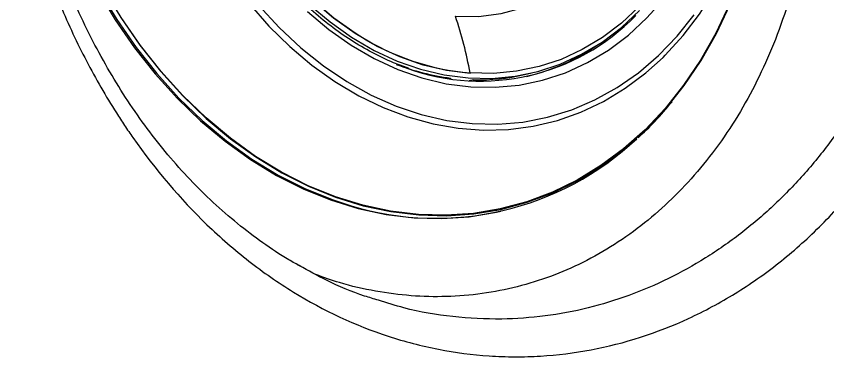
# Model space of a CAD drawing. Extents: x 398 to 508, y 623 to 782.
# Drawn here: x 411.923 to 416.249, y 706.231 to 708.049 of the extents above; entities that cross this region are included whole.
import ezdxf

# ---------------------------------------------------------------- set-up
doc = ezdxf.new("R2010")
doc.units = 0
doc.header["$MEASUREMENT"] = 0
doc.layers.add('GEOMETRY', color=2, linetype='Continuous', lineweight=25)

msp = doc.modelspace()

# ---------------------------------------------------------------- linework, layer by layer
at = {"layer": 'GEOMETRY'}
for p, q in [((414.632, 707.7371), (414.6636, 707.7443)), ((414.238, 707.7188), (414.2382, 707.7143)), ((414.3614, 707.7097), (414.3373, 707.7042)), ((414.3617, 707.703), (414.3614, 707.7097)), ((414.4983, 707.0061), (414.5067, 707.008)), ((413.4329, 706.7172), (413.4227, 706.7227))]:
    msp.add_line(p, q, dxfattribs=at)
at = {"layer": 'GEOMETRY', "flags": 128}
for points in [[(414.3427, 707.7424), (414.2174, 707.7586), (414.0924, 707.7883), (413.9687, 707.8315), (413.8473, 707.8878), (413.7291, 707.9567), (413.615, 708.0378), (413.5058, 708.1304), (413.4024, 708.2338), (413.3055, 708.3473), (413.216, 708.4699), (413.1344, 708.6007), (413.0615, 708.7388), (412.9976, 708.883), (412.9435, 709.0324), (412.8994, 709.1856), (412.8657, 709.3417), (412.8426, 709.4994), (412.8304, 709.6574)], [(411.9585, 709.6251), (411.9721, 709.4376), (411.9967, 709.2503), (412.0322, 709.0643), (412.0784, 708.8806), (412.1351, 708.7003), (412.2018, 708.5242), (412.2783, 708.3536), (412.3641, 708.1892), (412.4588, 708.032), (412.5617, 707.8829), (412.6724, 707.7427), (412.7902, 707.6123), (412.9145, 707.4923), (413.0445, 707.3833), (413.1796, 707.2861), (413.3189, 707.2012), (413.4617, 707.129), (413.6072, 707.0699), (413.7078, 707.0373)], [(415.3709, 707.8292), (415.3821, 707.8403), (415.478, 707.9453), (415.5659, 708.0607), (415.6452, 708.1857), (415.7156, 708.3196), (415.7765, 708.4615), (415.8276, 708.6104), (415.8685, 708.7654), (415.8989, 708.9255), (415.9186, 709.0896), (415.9276, 709.2568), (415.9257, 709.4258)], [(414.2647, 708.0491), (414.3877, 708.0481), (414.5087, 708.0635), (414.6263, 708.095), (414.7393, 708.1423), (414.8463, 708.205), (414.9462, 708.2822), (415.038, 708.3732), (415.1206, 708.4769), (415.1931, 708.5923)], [(412.3557, 708.1873), (412.4504, 708.0301), (412.5534, 707.881), (412.664, 707.7408), (412.7819, 707.6104), (412.9061, 707.4903), (413.0361, 707.3814), (413.1712, 707.2842), (413.3105, 707.1993), (413.4533, 707.1271), (413.5988, 707.068), (413.7462, 707.0224), (413.8947, 706.9905), (414.0434, 706.9725), (414.1914, 706.9686), (414.3381, 706.9786), (414.4825, 707.0026), (414.4983, 707.0061)], [(412.3872, 708.198), (412.4815, 708.0414), (412.584, 707.8929), (412.6943, 707.7533), (412.8116, 707.6233), (412.9354, 707.5038), (413.0649, 707.3953), (413.1995, 707.2984), (413.3382, 707.2138), (413.4805, 707.1419), (413.6255, 707.083), (413.7723, 707.0376), (413.9202, 707.0058), (414.0683, 706.9879), (414.2158, 706.984), (414.3619, 706.994), (414.5057, 707.0179), (414.6465, 707.0556), (414.7835, 707.1069), (414.9159, 707.1714), (415.0429, 707.2489), (415.1639, 707.3389), (415.2782, 707.4408), (415.385, 707.5542), (415.484, 707.6784), (415.5744, 707.8126), (415.6558, 707.9562), (415.7277, 708.1083)], [(415.724, 708.1096), (415.6522, 707.9577), (415.5709, 707.8143), (415.4806, 707.6802), (415.3818, 707.5562), (415.275, 707.443), (415.1609, 707.3411), (415.0401, 707.2513), (414.9132, 707.1739), (414.781, 707.1094), (414.6442, 707.0582), (414.5035, 707.0205), (414.3599, 706.9966), (414.214, 706.9866), (414.0666, 706.9906), (413.9187, 707.0085), (413.771, 707.0402), (413.6243, 707.0856), (413.4795, 707.1444), (413.3374, 707.2162), (413.1988, 707.3007), (413.0645, 707.3974), (412.9351, 707.5058), (412.8115, 707.6252), (412.6943, 707.755), (412.5841, 707.8945), (412.4817, 708.0428), (412.3875, 708.1992)], [(413.4764, 708.0751), (413.5898, 707.9789), (413.7084, 707.8947), (413.8312, 707.8231), (413.9573, 707.7646), (414.0858, 707.7197), (414.2156, 707.6888), (414.3458, 707.672), (414.4754, 707.6696), (414.6034, 707.6814), (414.7288, 707.7075), (414.8507, 707.7476), (414.9681, 707.8015), (415.0802, 707.8687), (415.1861, 707.9486), (415.2849, 708.0408), (415.376, 708.1445)], [(413.5071, 708.1333), (413.6161, 708.0409), (413.73, 707.96), (413.7554, 707.944)], [(413.1647, 708.1164), (413.2702, 707.9966), (413.3821, 707.8868), (413.4996, 707.7877), (413.6221, 707.7001), (413.7486, 707.6245), (413.8785, 707.5614), (414.0108, 707.5111), (414.1447, 707.4741), (414.2793, 707.4506), (414.4137, 707.4406), (414.5472, 707.4444), (414.6787, 707.4617), (414.8075, 707.4926), (414.9328, 707.5369), (415.0536, 707.5942), (415.1693, 707.6642), (415.279, 707.7464), (415.3709, 707.8292)], [(413.216, 708.107), (413.3246, 707.9885), (413.4396, 707.8806), (413.5602, 707.7842), (413.6856, 707.6998), (413.815, 707.6281), (413.9475, 707.5695), (414.0821, 707.5244), (414.218, 707.4932), (414.3542, 707.4761), (414.4899, 707.4731), (414.6239, 707.4843), (414.7555, 707.5097), (414.8838, 707.549), (415.0078, 707.602), (415.1268, 707.6683), (415.2399, 707.7474), (415.3463, 707.8389), (415.4453, 707.9421), (415.5363, 708.0562)], [(413.4853, 708.1121), (413.5957, 708.0185), (413.7111, 707.9365), (413.8306, 707.8668), (413.9533, 707.8099), (414.0783, 707.7662), (414.2046, 707.7361), (414.3313, 707.7198), (414.4574, 707.7174), (414.582, 707.729), (414.704, 707.7543), (414.8226, 707.7934), (414.9369, 707.8458), (415.0459, 707.9112), (415.149, 707.989), (415.2452, 708.0787)], [(415.2443, 708.1004), (415.1493, 708.0118), (415.0476, 707.935), (414.94, 707.8705), (414.8272, 707.8188), (414.7101, 707.7802), (414.5896, 707.7552), (414.4667, 707.7438), (414.3422, 707.7461)]]:
    msp.add_lwpolyline(points, dxfattribs=at)
at = {"layer": 'GEOMETRY'}
for centre, radius, start, end in [((414.3975, 708.8576), 1.155, 250.18, 315.7964), ((412.1019, 707.3342), 2.2779, 10.4176, 18.2903), ((414.4524, 709.0422), 1.3007, 237.5973, 265.1433), ((414.3785, 708.8376), 1.1411, 283.4769, 304.5608), ((414.4021, 708.9751), 1.267, 249.0122, 262.5546), ((414.3136, 707.7408), 0.0292, 3.1197, 10.4525), ((414.3853, 708.8224), 1.113, 268.7713, 282.8106), ((414.1601, 708.5307), 1.5605, 253.1478, 313.3187)]:
    msp.add_arc(centre, radius, start, end, dxfattribs=at)
for points, knots in [([(415.799, 710.7254), (415.8326, 710.654), (415.8998, 710.5112), (415.9844, 710.2849), (416.0558, 710.0508), (416.1115, 709.8119), (416.1511, 709.5725), (416.1751, 709.3321), (416.1831, 709.0899), (416.1748, 708.85), (416.1504, 708.6164), (416.1105, 708.3882), (416.0543, 708.1652), (415.9827, 707.9513), (415.897, 707.75), (415.7977, 707.5601), (415.6838, 707.3818), (415.5571, 707.2182), (415.4199, 707.0716), (415.2722, 706.9413), (415.1133, 706.8275), (414.9457, 706.7324), (414.7724, 706.6573), (414.5931, 706.6013), (414.4072, 706.565), (414.2177, 706.5492), (414.0278, 706.5537), (413.8372, 706.5789), (413.6676, 706.6167), (413.5624, 706.6547), (413.521, 706.6697)], [0, 0, 0, 0, 0.03565, 0.0713, 0.107986, 0.144672, 0.180321, 0.215971, 0.252655, 0.289339, 0.325012, 0.360685, 0.397397, 0.434108, 0.469754, 0.5054, 0.542082, 0.578764, 0.614426, 0.650088, 0.686786, 0.723485, 0.75914, 0.794794, 0.831484, 0.868174, 0.903834, 0.939493, 0.976188, 1, 1, 1, 1]), ([(411.8528, 709.2457), (411.8679, 709.1318), (411.8872, 709.0194), (411.9337, 708.7972), (411.9609, 708.6875), (412.0078, 708.525), (412.0245, 708.4712), (412.0599, 708.3642), (412.0785, 708.3114), (412.137, 708.1551), (412.1796, 708.054), (412.2717, 707.8574), (412.3213, 707.762), (412.4011, 707.6232), (412.4286, 707.5777), (412.4712, 707.5105), (412.4857, 707.4883), (412.515, 707.4443), (412.5299, 707.4224), (412.6655, 707.2286), (412.7971, 707.0738), (413.0113, 706.8671), (413.0855, 706.8024), (413.2012, 706.7121), (413.2406, 706.683), (413.3199, 706.6279), (413.36, 706.6016), (413.5625, 706.477), (413.731, 706.3984), (413.9499, 706.3266), (413.9941, 706.3136), (414.0833, 706.2903), (414.1283, 706.28), (414.2633, 706.2537), (414.3537, 706.2419), (414.4899, 706.2328), (414.5354, 706.2312), (414.6266, 706.2309), (414.6723, 706.2322), (414.8083, 706.2405), (414.8981, 706.2517), (415.1644, 706.3019), (415.3381, 706.3575), (415.5496, 706.4553), (415.5917, 706.4763), (415.6745, 706.5208), (415.7152, 706.5443), (415.8353, 706.6185), (415.9127, 706.6729), (416.0624, 706.7914), (416.1347, 706.8554), (416.2389, 706.9589), (416.273, 706.9946), (416.3231, 707.0501), (416.3396, 707.0689), (416.3722, 707.107), (416.3882, 707.1263), (416.5302, 707.3018), (416.6409, 707.4725), (416.76, 707.7038), (416.7828, 707.751), (416.8266, 707.8472), (416.8475, 707.8963), (416.907, 708.0459), (416.9419, 708.1477), (417.033, 708.4587), (417.0755, 708.6738), (417.1052, 708.9524), (417.1099, 709.0088), (417.117, 709.1213), (417.1193, 709.1776), (417.1226, 709.3465), (417.12, 709.4591), (417.1053, 709.6844), (417.0933, 709.7971), (417.0681, 709.9662), (417.0585, 710.0226), (417.0368, 710.1354), (417.0248, 710.1916), (417.0117, 710.2475)], [0, 0, 0, 0, 0.03125, 0.03125, 0.0625, 0.0625, 0.078125, 0.078125, 0.09375, 0.09375, 0.125, 0.125, 0.15625, 0.15625, 0.171875, 0.171875, 0.179688, 0.179688, 0.1875, 0.1875, 0.25, 0.25, 0.28125, 0.28125, 0.296875, 0.296875, 0.3125, 0.3125, 0.375, 0.375, 0.390625, 0.390625, 0.40625, 0.40625, 0.4375, 0.4375, 0.453125, 0.453125, 0.46875, 0.46875, 0.5, 0.5, 0.5625, 0.5625, 0.578125, 0.578125, 0.59375, 0.59375, 0.625, 0.625, 0.65625, 0.65625, 0.671875, 0.671875, 0.679688, 0.679688, 0.6875, 0.6875, 0.75, 0.75, 0.765625, 0.765625, 0.78125, 0.78125, 0.8125, 0.8125, 0.875, 0.875, 0.890625, 0.890625, 0.90625, 0.90625, 0.9375, 0.9375, 0.96875, 0.96875, 0.984375, 0.984375, 1, 1, 1, 1]), ([(416.7872, 710.1039), (416.7912, 710.0845), (416.8127, 709.9804), (416.843, 709.7898), (416.8669, 709.5292), (416.8725, 709.2661), (416.8594, 709.0047), (416.8279, 708.7491), (416.7785, 708.4986), (416.7104, 708.2533), (416.6245, 708.0169), (416.5224, 707.7934), (416.4044, 707.5818), (416.2698, 707.3826), (416.1204, 707.1986), (415.9587, 707.0329), (415.7847, 706.8847), (415.5983, 706.7549), (415.3989, 706.6437), (415.1895, 706.5544), (414.9694, 706.4872), (414.7425, 706.4449), (414.5011, 706.4274), (414.249, 706.4408), (414.0289, 706.4772), (413.8988, 706.5187), (413.8536, 706.5332)], [0, 0, 0, 0, 0.009417, 0.050597, 0.091777, 0.134156, 0.176535, 0.217948, 0.259361, 0.301996, 0.344632, 0.386333, 0.428035, 0.470967, 0.5139, 0.556099, 0.598298, 0.641753, 0.685207, 0.729994, 0.774779, 0.821039, 0.867298, 0.919382, 0.972013, 1, 1, 1, 1]), ([(414.0138, 707.7721), (413.9873, 707.7812), (413.9219, 707.8039), (413.8194, 707.8536), (413.7072, 707.9188), (413.5986, 707.9953), (413.4942, 708.082), (413.3948, 708.1785), (413.3011, 708.284), (413.2136, 708.398), (413.1329, 708.5197), (413.0596, 708.6482), (412.9942, 708.7827), (412.9371, 708.9223), (412.8888, 709.066), (412.8494, 709.213), (412.8194, 709.3622), (412.7985, 709.5108), (412.7925, 709.6094), (412.7896, 709.6577)], [0, 0, 0, 0, 0.04083, 0.101086, 0.161284, 0.221435, 0.281549, 0.341636, 0.401705, 0.461761, 0.521809, 0.581854, 0.641896, 0.701938, 0.761978, 0.822017, 0.882055, 0.94209, 1, 1, 1, 1]), ([(413.4396, 706.7132), (413.4184, 706.7248), (413.3494, 706.7626), (413.2367, 706.8387), (413.102, 706.9404), (412.9725, 707.0533), (412.8487, 707.1757), (412.7312, 707.3074), (412.6207, 707.4474), (412.5173, 707.5955), (412.4207, 707.7513), (412.3308, 707.9149), (412.2479, 708.0858), (412.1727, 708.2626), (412.1056, 708.4441), (412.0472, 708.6289), (411.9972, 708.816), (411.957, 709.0052), (411.933, 709.1332), (411.9248, 709.1985), (411.9247, 709.1996)], [0, 0, 0, 0, 0.0276333, 0.0896227, 0.1516174, 0.2135018, 0.2751804, 0.336565, 0.3975897, 0.4579311, 0.518332, 0.5790903, 0.6400228, 0.7009021, 0.7614945, 0.8216164, 0.8811091, 0.9399883, 0.9989863, 1, 1, 1, 1]), ([(415.2376, 707.3997), (415.2681, 707.4284), (415.3317, 707.4882), (415.3892, 707.5568), (415.4191, 707.5925)], [0, 0, 0, 0, 0.479597, 1, 1, 1, 1]), ([(413.8536, 706.5332), (413.8291, 706.5403), (413.7348, 706.5676), (413.5934, 706.6277), (413.4805, 706.6906), (413.4329, 706.7172)], [0, 0, 0, 0, 0.168496, 0.649726, 1, 1, 1, 1])]:
    msp.add_open_spline(points, degree=3, knots=knots, dxfattribs=at)

doc.saveas('drawing.dxf')
